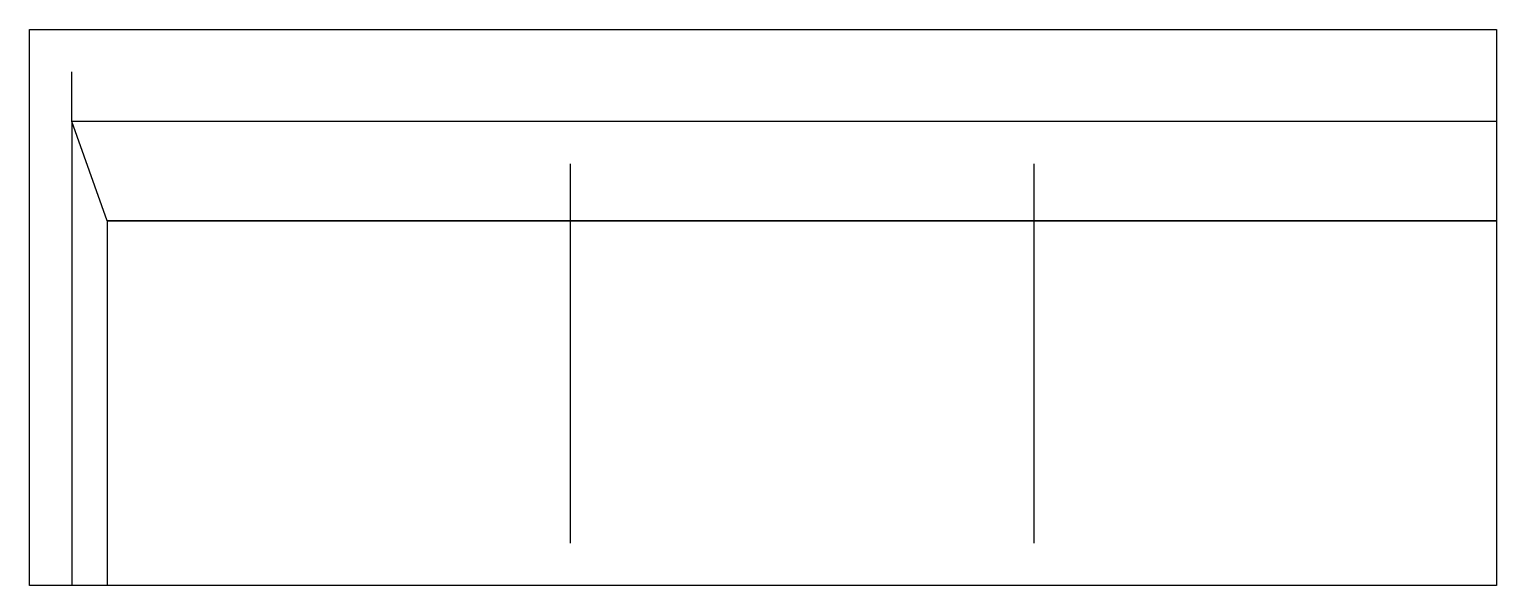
# Model space of a CAD drawing. Header units: millimetres. Extents: x -1035 to 1035, y -392 to 393.
import ezdxf

# ---------------------------------------------------------------- set-up
doc = ezdxf.new("R2010")
doc.units = ezdxf.units.MM
doc.header["$LTSCALE"] = 0.001

msp = doc.modelspace()

# ---------------------------------------------------------------- linework, layer by layer
for p, q in [((-975, 262.5), (-975, 332.5)), ((-925, 122.5), (-975, 262.5)), ((-272, 202.5), (-272, -332.5)), ((382, 202.5), (382, -332.5)), ((-925, 122.5), (1035, 122.5))]:
    msp.add_line(p, q)
for points in [[(-1035, 392.5), (1035, 392.5), (1035, -392.5), (-1035, -392.5), (-1035, 392.5)], [(1035, 262.5), (-975, 262.5), (-975, -392.5)], [(1035, 122.5), (-925, 122.5), (-925, -392.5)]]:
    msp.add_lwpolyline(points)

doc.saveas('drawing.dxf')
